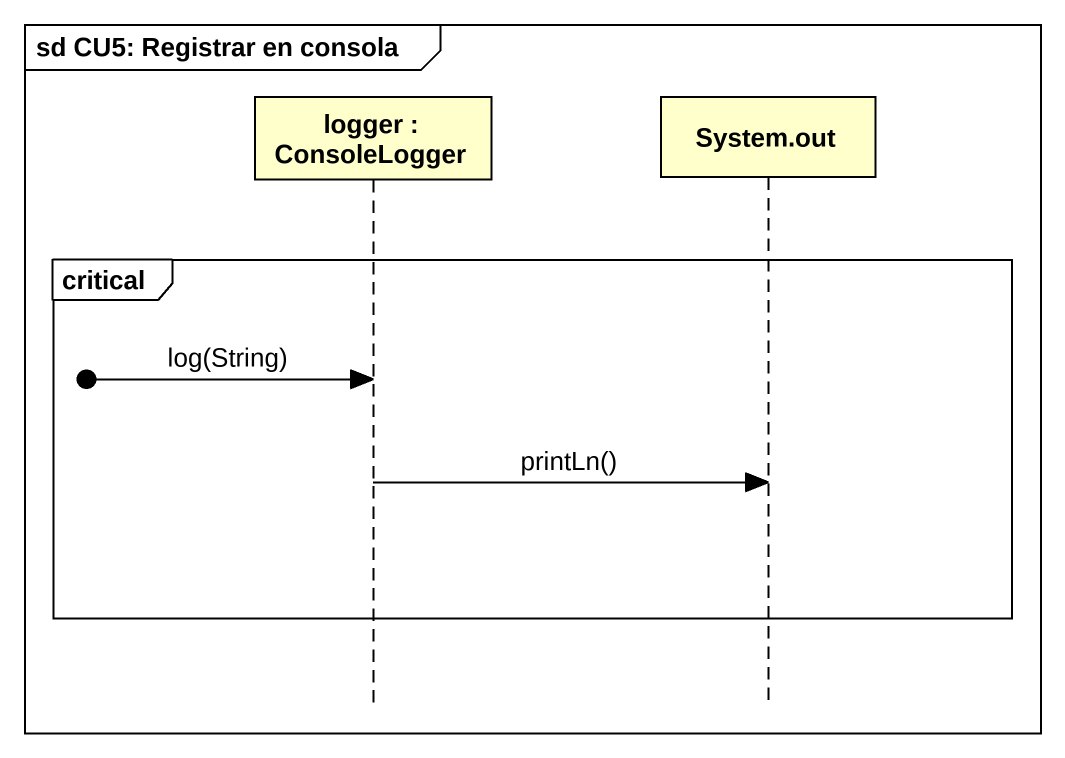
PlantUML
@startuml
mainframe sd CU5: Registrar en consola
hide footbox
participant "logger : ConsoleLogger" as logger
participant "System.out" as System_out

critical
  [o-> logger : log(String)
  logger -> System_out : printLn()
end
@enduml
